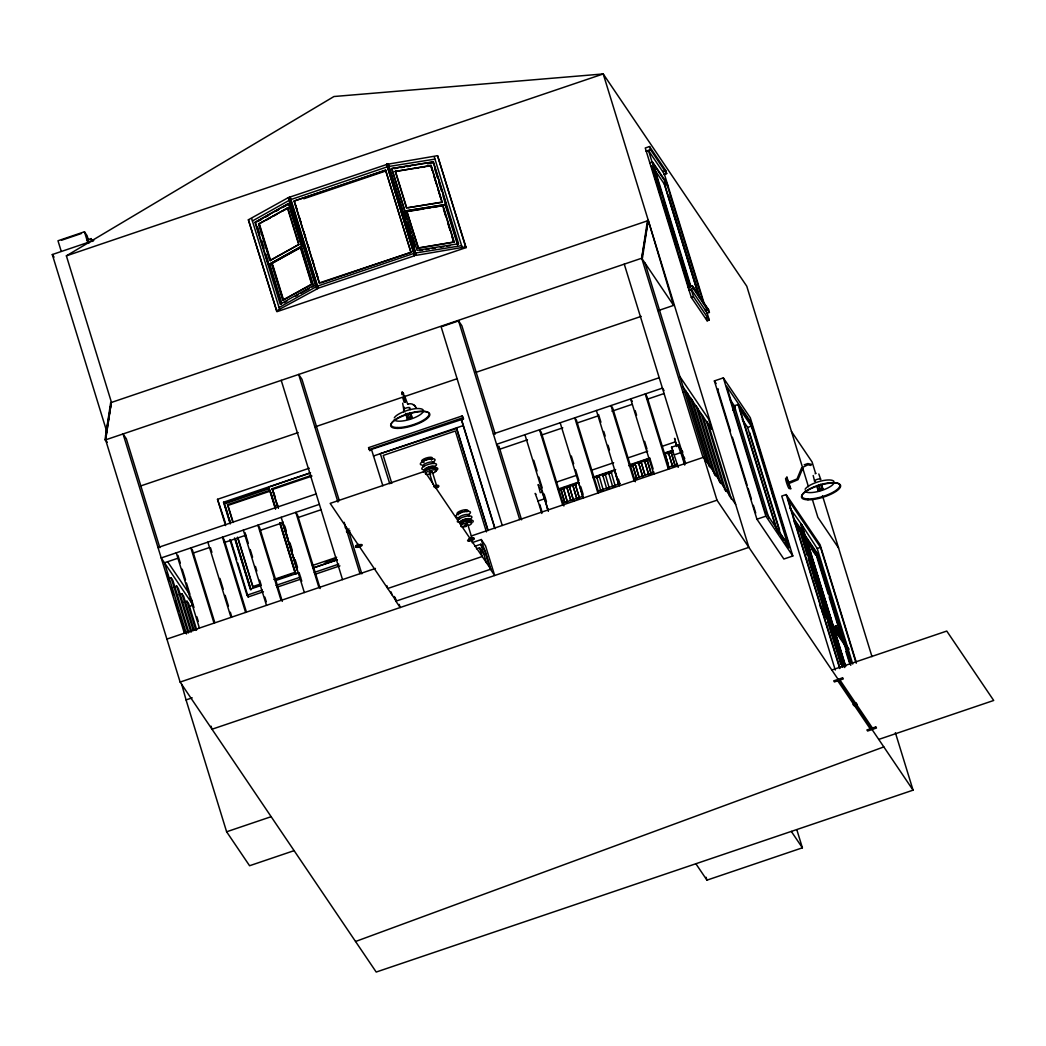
<?xml version="1.0" encoding="UTF-8"?>
<svg xmlns="http://www.w3.org/2000/svg" width="1046" height="1046" viewBox="0 0 1046 1046"><rect width="100%" height="100%" fill="white"/><g stroke="black" fill="none" stroke-linecap="round" stroke-linejoin="round"><path stroke-width="1.5" d="M813.187 475.525L814.612 481.252M432.992 484.259L429.396 472.583L431.501 471.485L432.26 471.615L436.744 486.207L434.639 487.305M432.26 471.615L431.41 472.374M466.163 525.079C461.979 525.471 469.732 522.699 466.804 524.87M467.64 524.098L472.138 538.69L470.033 539.788M808.44 486.691L746.766 286.212L603.228 73.952L333.962 96.52L66.382 255.839L111.36 402.069L105.607 439.856L180.121 682.07L376.207 972.048L913.066 790.161L895.389 732.723M647.422 220.85L641.721 258.218L703.017 457.455M111.307 402.475L105.528 439.725L107.241 442.275M105.607 435.777L111.36 402.069M316.35 288.814L414.569 255.747L386.615 164.117L388.184 163.725L416.177 255.342L465.614 246.882L466.098 247.601L276.929 311.695L248.386 219.778L288.291 197.616L316.873 289.023L276.445 310.963M414.569 255.747L386.615 164.117M402.671 403.246L403.808 409.836M405.194 402.109L403.861 397.179M801.694 467.68L797.039 478.963L788.514 482.363L788.906 483.514L797.993 479.722L802.779 468.242M407.325 419.067L409.274 417.589L412.137 417.432L410.176 418.923L407.325 419.067L405.534 413.262M818.116 490.482L820.077 489.005L822.927 488.861L820.979 490.339L818.116 490.482L816.782 486.129M395.009 171.609L431.187 165.425L442.04 202.519M432.351 163.058L433.384 161.816L458.579 243.718L417.053 250.321L391.858 168.419L433.384 161.816M427.67 166.419L431.187 165.425M442.445 202.022L406.476 207.958L395.218 171.361L430.978 165.673L442.236 202.27L408.032 207.709M404.697 211.07L446.224 204.467L433.175 162.065L391.649 168.668L404.697 211.07L446.224 204.467M418.008 248.203L454.186 242.018L442.929 205.421L433.188 207.396M453.977 242.267L442.72 205.67L406.959 211.357L418.217 247.954L454.186 242.018M803.668 466.882L807.943 464.777L811.003 465.444M252.413 220.981L289.533 200.152L316.873 289.023M257.564 221.608L261.748 219.268M265.919 216.914L268.704 215.358M275.673 211.449L278.458 209.893M282.629 207.553L288.199 204.428M270.653 260.585L269.855 260.493L258.597 223.909L288.16 207.853M266.246 220.144L270.352 217.843M273.098 216.3L277.203 213.999M282.682 210.926L286.8 208.625M269.855 260.493L299.025 244.398L270.247 260.546L258.99 223.949L287.768 207.814L298.555 242.881M268.43 264.703L301.836 245.967L288.788 203.565L255.381 222.301L268.43 264.703L302.634 246.045M301.117 247.431L271.542 263.487L282.799 300.084L283.597 300.163L272.81 265.096M282.799 300.084L312.375 284.028M284.159 302.725L286.944 301.17M295.299 296.476L298.084 294.92M300.869 293.351L309.224 288.67M312.009 287.114L314.794 285.545M279.034 307.524L316.167 286.709M359.889 545.424L357.366 545.907L359.471 544.809M469.615 539.174L472.138 538.69M804.217 464.79L807.852 463.548L811.526 464.359M288.291 197.616L386.523 164.549M355.548 941.492L883.818 746.909M89.302 242.894L87.066 235.638L84.465 231.794L57.988 240.763L61.113 250.922M61.544 240.24L81.405 233.506M86.609 240.122L91.028 238.619L92.754 241.195M106.862 431.88L52.3 254.544L93.761 240.488M66.382 255.839L603.228 73.952L748.871 547.359L212.011 729.232L211.07 726.172M290.958 199.538L387.229 166.863M411.026 252.334L319.278 282.943L294.083 201.041L385.543 170.014L411.026 252.334L321.096 282.838M294.083 201.041L385.83 170.433M303.798 198.766L384.588 171.361M414.661 255.316L416.243 254.91L388.105 164.144L437.555 155.684L466.098 247.601M663.844 174.577L666.707 173.61L665.753 170.511L649.54 146.545L645.251 147.996L688.111 287.323L692.4 285.872L708.613 309.838L709.397 312.414L706.547 313.382M646.206 151.095L650.494 149.643L666.707 173.61M646.415 151.395L648.559 150.663L664.354 174.041L704.821 305.576M649.906 162.771L652.05 162.038L667.858 185.417M317.592 286.081L413.863 253.42M662.889 171.479L665.753 170.511M653.92 168.694L664.655 184.58L666.799 183.848M495.216 434.116L461.874 325.751L458.593 320.9L441.137 326.823L502.25 525.471M688.111 287.323L688.909 289.899L693.197 288.448L709.397 312.414M689.118 290.2L691.249 289.481L707.057 312.846L709.293 320.089L707.148 320.808L691.341 297.443L688.909 289.899M691.341 297.443L693.485 296.711L709.293 320.089M140.595 485.972L298.175 432.586M315.173 426.82L457.311 378.665M475.852 372.389L641.172 316.376M658.169 310.623L673.611 305.393L648.219 220.183L641.721 258.218L673.611 305.393M704.729 309.721L707.593 308.753L707.344 307.969M705.749 310.806L708.613 309.838M371.461 449.401L369.879 450.604L368.571 447.649L462.175 415.929L462.907 417.014L463.483 418.897L371.461 449.401L382.862 485.815M225.596 525.602L217.503 499.308L309.237 468.229M369.146 449.532L462.75 417.812L463.483 418.897M230.225 523.954L223.543 502.224L310.557 472.753M275.36 508.84L268.678 487.109L310.152 473.067M269.162 488.717L224.615 503.806L223.543 502.224M277.739 507.284L272.025 488.73L311.447 475.381M227.479 504.708L269.933 490.326L270.417 491.045L227.976 505.427L227.479 504.708L232.722 521.719M272.025 488.73L272.522 489.45L311.93 476.1M373.487 455.991L463.195 425.604M487.841 529.564L456.736 428.455L380.313 453.676L389.779 483.775M157.998 547.529L316.18 493.934M493.359 433.907L659.215 377.724M319.383 504.355L161.202 557.936L193.105 605.111L188.738 606.588M178.304 558.106L164.484 562.787L186.476 633.954M193.667 552.903L209.017 547.699M224.38 542.495L245.875 535.212M259.696 530.531L282.734 522.725M298.084 517.522L321.122 509.716M527.485 439.804L499.844 449.179L496.562 444.328L662.419 388.131L664.053 390.563M541.305 435.123L562.8 427.84M576.621 423.159L598.129 415.877M611.949 411.196L631.915 404.436M647.265 399.232L664.158 393.505M714.379 380.914L723.335 377.881L750.27 417.694L792.816 555.988L783.859 559.022L756.925 519.208L714.379 380.914L716.17 383.568M683.156 392.276L686.071 391.282L709.227 466.516M718.38 389.007L717.634 389.269L730.487 431.044M434.744 486.403L436.744 486.207M168.21 578.765L171.126 577.784L172.825 580.295L188.881 632.49M173.819 587.067L176.735 586.087L178.435 588.597L191.666 631.588M752.859 429.801L750.95 423.604L738.045 404.527L734.318 405.796L768.902 518.188M179.075 594.847L181.991 593.853L183.691 596.364L194.085 630.137M732.932 410.228L735.43 409.391L731.886 404.161M184.057 602.208L186.973 601.215L188.672 603.725L196.7 629.823M556.459 482.114L576.568 475.315M592.023 470.072L613.675 462.737M627.587 458.03L647.683 451.218M661.608 446.498L675.52 441.791L676.71 445.871M312.388 565.52L336.642 557.309M237.468 537.173L252.687 586.636L260.271 584.073M273.908 579.445L295.129 572.254L295.613 572.973L280.406 523.51M325.005 562.133L335.609 558.538M252.687 586.636L253.171 587.355L257.721 585.812M277.425 579.144L291.076 574.515M260.977 585.525L250.282 589.146L234.526 537.932M276.236 580.36L299.13 572.593M312.872 567.939L337.296 559.675M298.489 572.999L295.417 574.032L279.661 522.817M313.852 567.795L336.89 559.989M678.213 467.248L671.532 447.204L678.213 445.034L682.907 452.16M558.446 488.94L578.543 482.128M593.997 476.884L615.649 469.562M629.561 464.842L649.671 458.03M663.582 453.323L672.853 450.172M558.368 489.463L560.695 488.678L561.048 489.319L564.905 502.603M567.468 502.603L563.179 487.828L566.684 486.651L570.881 500.576M573.456 500.576L569.168 485.802L572.659 484.625L576.869 498.55M579.432 498.55L575.143 483.775L578.647 482.598L578.987 483.239M593.095 477.695L596.586 476.518L596.939 477.159M603.359 490.443L599.083 475.669L602.574 474.492L602.927 475.132M605.059 473.642L608.55 472.465L608.903 473.106L605.412 474.283L605.059 473.642L609.347 488.417M615.323 486.39L611.047 471.615L614.538 470.439L614.891 471.079M628.986 465.535L632.49 464.359L636.687 478.284M638.818 476.806L634.974 463.509L638.465 462.332L642.662 476.257M644.807 474.779L640.95 461.482L644.454 460.305L648.651 474.23M651.213 474.23L646.938 459.456L649.265 458.671M669.165 468.15L664.877 453.376L668.381 452.199L672.578 466.124M675.141 466.124L670.865 451.349L673.193 450.565M229.872 539.527L247.013 595.226L262.298 590.036M276.066 585.381L300.516 577.091M314.284 572.437L338.747 564.147M558.721 490.103L561.048 489.319M563.179 487.828L563.533 488.469L567.024 487.292M570.685 486.05L573.012 485.266M629.339 466.176L631.666 465.392M642.466 461.731L644.794 460.946M646.938 459.456L647.278 460.096L649.605 459.312M666.394 453.624L668.721 452.84M560.8 489.907L563.886 488.848M566.984 487.802L570.07 486.756M573.169 485.71L576.254 484.664M596.364 477.852L599.45 476.806M602.548 475.76L605.634 474.714M608.733 473.668L611.818 472.609M631.928 465.81L635.014 464.764M638.112 463.705L641.198 462.659M644.297 461.613L647.382 460.567M667.492 453.755L672.12 452.186M742.32 419.59L747.629 427.435L751.355 426.167L787.703 544.299L776.197 527.289L739.862 409.169L751.355 426.167M247.013 595.226L248.177 596.952L263.461 591.761M277.229 587.107L300.163 579.34M315.447 574.162L339.911 565.873M535.918 494.274L535.16 493.398L537.984 501.021L544.482 498.824L548.339 511.246M674.369 454.814L680.854 452.617L684.712 465.052M562.866 503.061L582.962 496.249M598.43 491.019L620.069 483.683M633.981 478.963L654.09 472.151M668.002 467.444L677.285 464.293L678.004 466.594M166.902 639.093L375.449 568.436M471.328 535.957L703.749 457.207L735.652 504.381M472.125 542.639L481.265 539.54L485.553 545.881L494.666 575.509L490.378 569.168L481.265 539.54M474.701 546.313L480.794 544.247L485.083 550.588L490.796 569.181L395.885 601.175L394.447 596.495M476.492 548.81L479.552 547.777L483.827 554.119M180.121 682.07L716.981 500.197L913.066 790.161M856.413 662.785L820.103 544.731L786.174 494.562L781.741 496.065L835.27 670.041M294.109 850.646L249.576 865.735L226.616 831.779L186.057 699.918L192.189 697.839M756.925 519.208L765.881 516.175L792.816 555.988M790.005 508.304L801.929 524.935L845.168 665.465M801.929 524.935L817.201 548.522L852.738 664.053M799.85 530.544L801.511 529.982L827.752 615.283M842.815 666.943L801.197 531.695L800.098 532.074L807.264 555.387M817.201 548.522L820.522 547.385L856.059 662.929M816.508 555.165L818.168 554.602L851.562 663.164M850.856 663.582L817.854 556.315L816.743 556.694L828.223 593.997M826.523 613.897L827.634 613.518L830.969 618.448L829.857 618.814M829.609 619.938L828.497 620.304L831.832 625.233L832.943 624.854L829.609 619.938L827.634 613.518M830.524 622.985L831.622 622.605M832.289 624.737L831.178 625.116L821.738 611.152M226.616 831.779L271.149 816.691M835.95 625.822L834.852 626.201L836.813 632.608L840.147 637.537L841.259 637.158L839.284 630.751L835.95 625.822L837.924 632.229L841.259 637.158M833.283 627.064L834.394 626.685L835.506 628.332M833.937 629.195L835.048 628.829L848.777 649.135L847.678 649.514L833.937 629.195L806.191 539.082L817.854 556.315M838.173 631.117L839.284 630.751M836.813 632.608L837.924 632.229M831.805 670.002L946.761 631.065L993.7 700.467L878.745 739.417M695.878 863.748L706.952 880.144L802.387 847.809L797.026 830.38M388.811 166.471L434.979 159.123M394.434 168.654L397.624 168.144M400.827 167.648L404.018 167.138M407.208 166.628L410.411 166.118M427.971 163.32L431.174 162.81M427.566 163.817L430.756 163.307M415.223 168.393L418.335 167.896M421.446 167.412L424.558 166.915M423.852 208.886L406.75 211.606L418.426 247.706M426.964 208.389L430.076 207.893M419.629 250.556L422.819 250.046M426.023 249.549L429.213 249.04M432.403 248.53L435.594 248.02M440.392 247.261L443.582 246.751M446.786 246.241L449.976 245.732M415.458 253.014L461.6 245.679M405.299 401.847L404.148 402.239L402.71 397.572M430.154 472.7L429.396 472.583M816.155 473.302L815.135 473.773M258.597 223.909L259.395 223.988L270.182 259.055M671.532 447.204L672.29 448.067M409.731 409.313L410.437 409.522M402.252 393.44L401.86 392.747L402.762 392.865L403.377 395.571M791.443 431.423L812.101 461.979L815.409 472.727M707.593 308.753L693.655 287.728M838.552 547.947L817.88 517.391L812.114 498.641M729.964 399.35L735.024 406.829M820.522 547.385L788.056 499.387L839.925 668.002M793.483 518.11L801.511 529.982M818.168 554.602L805.682 536.14L833.819 627.639M794.712 520.934L800.961 530.165L826.719 613.91M806.008 537.644L817.606 554.798L850.999 663.347M794.032 521.091L801.197 531.695M794.372 522.595L800.648 531.878L826 614.277M805.642 539.265L817.292 556.498L842.645 638.897M795.614 525.445L799.196 530.74M806.884 542.103L809.565 546.077M811.369 548.732L815.841 555.361M679.939 376.665L708.56 418.975L711.764 429.396L683.143 387.072M776.603 529.851L779.192 533.669M780.904 536.219L783.48 540.024M785.206 542.573L788.645 547.659M819.58 604.797L827.19 616.029M839.677 634.504L848.777 649.135M820.234 606.928L831.178 623.089M823.66 612.825L829.661 621.716M834.996 629.6L846.162 646.101M704.651 459.887L706.298 462.306L645.003 263.069M713.947 473.393L715.647 475.904L692.504 400.67L690.805 398.16L713.477 471.864M724.303 488.848L725.989 491.345L702.847 416.112M839.964 680.057L855.785 703.448M856.622 704.677L872.442 728.068M837.754 680.815L853.575 704.206M854.399 705.435L870.22 728.827M684.79 458.436L680.292 451.78L678.03 444.995M632.346 401.403L630.646 398.905L653.789 474.139M791.312 831.413L802.387 847.809M542.403 492.065L541.658 491.202L544.482 498.824M456.736 428.455L456.37 427.919L487.946 530.584M490.796 569.181L424.65 471.367L330.17 503.374L396.316 601.189L395.362 598.09M248.386 219.778L276.458 310.152M368.571 447.649L369.879 450.604M395.885 601.175L400.173 607.517L399.219 604.405M268.678 487.109L269.162 487.828L224.132 503.087L230.342 523.262M52.3 254.544L54.052 257.133M217.503 499.308L225.335 522.686M122.97 433.815L126.344 438.784L159.842 547.712M167.543 561.637L189.901 594.69M818.822 473.982L820.626 479.212M670.865 451.349L675.062 465.287M640.95 461.482L644.728 473.943M575.143 483.775L579.353 497.713M569.168 485.802L573.796 501.217M786.265 478.637C783.859 475.329 788.606 490.116 789.547 488.652M828.393 615.95L828.014 615.153L828.171 615.911M675.324 439.817L674.513 438.339L676.697 446.537M538.952 486.024L538.141 484.533L540.324 492.744M403.9 394.172L402.043 391.884L401.847 394.538M788.514 482.363L788.906 483.514M404.475 395.597L407.731 404.253M539.579 487.724L540.154 489.515M547.398 508.304L548.117 510.592M537.984 501.021L541.841 513.455M821.594 484.494L822.927 488.861M821.659 486.665L822.548 489.567M820.574 484.272L821.908 488.626M822.496 495.752L871.985 656.64M818.73 484.651L820.077 489.005M817.161 485.422L818.508 489.776M843.599 642.009L850.777 665.321M829.177 597.109L842.095 639.08M845.913 651.514L849.26 662.406M839.493 635.393L840.147 637.537M834.394 626.685L835.048 628.829M834.773 630.738L845.756 666.407M834.407 630.803L844.933 665.008M801.105 523.706L844.815 665.792M801.864 526.687L844.606 665.648M800.543 523.889L828.89 616.016M831.295 623.821L844.737 667.544M829.661 621.481L843.494 666.459M828.628 620.121L842.945 666.642M827.425 618.944L842.252 667.126M814.167 577.065L815.592 581.72M808.218 558.499L824.013 609.805M827.831 622.239L840.749 664.21M786.174 494.562L839.703 668.538M756.663 442.17L758.088 446.812M772.366 493.228L773.805 497.87M749.603 432.613L779.584 530.087M747.629 427.435L781.101 536.232M738.045 404.527L776.132 528.308M703.762 304.02L666.328 182.305L652.626 162.052L691.04 286.892M664.406 181.873L665.714 186.136M668.59 195.497L699.316 295.377M706.259 317.919L707.148 320.808M664.655 184.58L699.225 296.946M664.302 184.057L698.833 296.306M723.335 377.881L765.881 516.175M649.54 146.545L650.494 149.643M692.4 285.872L693.197 288.448M648.559 150.663L690.465 286.892M691.249 289.481L693.485 296.711M651.802 166.406L660.431 194.478M662.353 200.714L672.905 235.01M673.859 238.135L677.22 249.04M680.096 258.401L688.726 286.46M651.449 165.896L688.896 287.624M689.379 289.18L689.615 289.951M732.396 437.228L747.145 485.187M748.099 488.286L751.433 499.112M753.342 505.31L755.722 513.037M731.468 499.308L708.312 424.075L706.625 421.564L729.768 496.798M701.147 413.601L723.819 487.305M687.771 393.793L710.443 467.497M703.749 457.207L716.981 500.197M624.266 264.141L685.561 463.378M682.175 454.565L685.025 463.823M669.152 468.621L646.951 396.46L645.251 393.95L668.394 469.183M635.17 410.62L636.596 415.223M644.624 441.334L646.977 449.009M649.814 458.213L653.122 468.961M635.367 481.761L612.695 408.058L610.995 405.56L634.151 480.794M598.56 414.543L600.927 422.231M603.764 431.436L605.176 436.038M608.014 445.256L609.426 449.858M618.395 479.042L619.82 483.644M596.39 410.503L619.533 485.736M598.678 492.496L576.477 420.335L574.777 417.825L597.92 493.058M706.063 877.241L706.952 880.144M571.312 455.991L573.679 463.666M575.562 469.811L578.869 480.559M580.765 486.704L583.119 494.379M560.172 422.78L583.315 498.014M563.912 505.976L541.24 432.273L539.553 429.762L562.696 504.996M533.721 460.253L537.029 471.001M538.912 477.146L542.22 487.894M544.116 494.026L546.483 501.701M524.935 434.705L548.091 509.951M437.555 155.684L465.614 246.882M434.26 156.795L462.319 247.994M539.775 504.512L542.155 512.226M434.626 168.615L437.424 177.702M438.823 182.252L441.621 191.326M443.02 195.877L457.965 244.463M444.968 204.062L457.547 244.96M430.782 165.922L432.181 170.498M434.064 176.591L436.404 184.214M438.287 190.32L440.628 197.942M443.452 208.965L445.792 216.587M447.675 222.693L450.015 230.316M451.898 236.409L453.297 240.985M498.929 446.197L521.575 519.81M458.593 320.9L519.705 519.561M395.427 171.113L406.685 207.709M404.318 211.697L406.646 219.268M407.587 222.301L410.843 232.892M411.771 235.925L415.04 246.529M462.175 415.929L462.75 417.812M385.543 170.014L410.738 251.916M461.534 419.564L495.111 528.701M461.168 419.015L494.771 528.269M486.403 531.891L455.363 431.004L383.215 455.441L391.805 483.383M480.794 544.247L486.508 562.826M479.552 547.777L482.232 556.498L387.739 588.506L386.837 585.603M410.79 413.078L412.137 417.432M409.771 412.843L411.104 417.197M407.94 413.222L409.274 417.589M406.371 414.007L407.705 418.361M295.6 204.964L297.025 209.605M299.404 217.333L301.313 223.504M303.693 231.231L305.589 237.416M307.969 245.143L309.394 249.785M312.244 259.055L313.669 263.684M316.52 272.954L317.945 277.595M294.371 201.46L319.566 283.361M290.252 197.21L318.298 288.408M289.716 196.988L317.775 288.186M301.183 248.922L311.97 283.989L283.204 300.124L271.947 263.527L300.32 247.353L311.577 283.95M287.362 207.762L298.62 244.359M391.126 591.944L392.028 594.847M270.064 265.004L281.701 302.856M257.578 226.93L259.905 234.5M261.775 240.554L264.102 248.124M265.959 254.191L268.286 261.762M268.796 263.396L281.374 304.281M339.309 500.694L301.967 379.293L298.685 374.442L337.95 502.08M348.893 531.826L361.824 573.862M251.694 218.653L279.753 309.851M344.173 522.307L359.981 573.679M281.23 380.352L342.526 579.589M320.168 588.545L297.495 514.854L295.796 512.344L318.938 587.577M284.774 525.942L286.186 530.544M289.964 542.835L292.331 550.51M295.168 559.715L297.522 567.403M299.418 573.535L301.784 581.21M273.673 492.339L275.098 496.994M277.007 503.204L278.445 507.859M282.734 521.823L283.688 524.922M285.127 529.59L287.99 538.899M289.428 543.554L291.808 551.32M293.717 557.518L296.11 565.285M281.191 517.286L304.334 592.52M272.522 489.45L278.223 508.003M282.498 521.915L296.763 568.292M282.485 522.739L297.234 570.658M270.888 492.601L275.647 508.055M269.933 490.326L275.634 508.879M279.91 522.791L295.129 572.254M282.302 601.372L259.63 527.681L257.944 525.17L281.086 600.404M245.026 532.623L248.333 543.371M250.229 549.516L252.583 557.191M255.42 566.409L256.832 571.011M259.67 580.216L261.082 584.832M264.86 597.109L266.285 601.725M243.326 530.113L266.482 605.346M227.976 505.427L233.206 522.438M237.952 537.892L253.171 587.355M225.57 506.918L228.054 514.815M228.917 517.783L230.447 522.582M235.598 539.514L244.764 569.142M245.627 572.11L250.504 587.774M235.115 538.795L250.87 590.009M231.048 541.253L236.762 559.819M237.704 562.918L248.177 596.952M246.359 611.858L224.158 539.697L222.458 537.186L245.601 612.42M210.494 547.712L211.907 552.327M219.935 578.425L223.243 589.173M225.138 595.318L228.446 606.065M230.329 612.198L231.754 616.813M207.853 542.129L230.996 617.375M214.77 622.566L192.569 550.392L190.869 547.882L214.012 623.128M91.028 238.619L91.917 241.534M84.465 231.794L88.047 243.404M177.964 555.348L180.317 563.023M182.213 569.168L185.521 579.915M186.463 582.988L189.771 593.736M191.653 599.868L194.02 607.556M196.857 616.761L198.269 621.363M190.359 596.181L191.732 600.639M176.264 552.837L199.407 628.071M186.973 601.215L195.942 630.385M181.991 593.853L193.327 630.699M176.735 586.087L190.908 632.15M171.126 577.784L188.136 633.052M166.824 573.09L169.191 580.778M171.073 586.911L173.44 594.586M175.323 600.731L178.631 611.479M179.585 614.551L185.247 632.974M123.062 433.933L184.358 633.17M668.381 452.199L672.656 466.974M665.648 455.494L668.224 464.359M647.278 460.096L651.135 473.393M644.454 460.305L648.729 475.08M638.465 462.332L642.754 477.107M635.746 465.627L639.171 477.447M632.49 464.359L636.766 479.133M615.31 472.557L618.735 484.363M614.538 470.439L618.827 485.2M608.55 472.465L612.838 487.227M602.574 474.492L606.863 489.253M596.586 476.518L600.875 491.28M578.647 482.598L582.936 497.36M572.659 484.625L576.947 499.387M566.684 486.651L570.541 499.949M563.533 488.469L567.39 501.766M560.695 488.678L564.552 501.975M181.703 684.293L186.057 699.918M433.593 486.233A3.439 1.046 -17.1 0 1 438.483 485.501A3.439 1.046 -17.1 0 1 435.398 487.75M426.376 470.321A4.576 1.386 -17.1 0 1 428.899 467.248M431.161 466.673A4.576 1.386 -17.1 0 1 434.025 466.987M424.009 462.633A4.576 1.386 -17.1 0 1 426.533 459.56A4.576 1.386 -17.1 0 1 431.488 460.096M430.913 473.877A5.727 1.739 -17.1 0 1 425.683 472.884A5.727 1.739 -17.1 0 1 434.495 469.732A5.727 1.739 -17.1 0 1 433.292 473.027M424.898 471.406A5.727 1.739 -17.1 0 1 431.41 468.203A5.727 1.739 -17.1 0 1 435.646 469.183M433.75 486.756A3.439 1.046 -17.1 0 1 438.64 486.024A3.439 1.046 -17.1 0 1 435.567 488.273M422.074 465.091A7.727 2.354 -17.1 0 1 422.872 461.417A7.727 2.354 -17.1 0 1 433.332 458.789A7.727 2.354 -17.1 0 1 432.534 462.45M422.832 461.914A5.701 1.739 -17.1 0 1 425.97 458.096A5.701 1.739 -17.1 0 1 432.142 458.763M423.512 469.772A7.727 2.354 -17.1 0 1 424.31 466.111A7.727 2.354 -17.1 0 1 434.77 463.47A7.727 2.354 -17.1 0 1 433.972 467.144M424.271 466.608A5.701 1.739 -17.1 0 1 427.409 462.777A5.701 1.739 -17.1 0 1 433.58 463.443M423.434 471.916A7.727 2.354 -17.1 0 1 434.613 467.614A7.727 2.354 -17.1 0 1 435.254 471.315M425.552 470.765A5.701 1.739 -17.1 0 1 428.69 466.947A5.701 1.739 -17.1 0 1 434.861 467.614M360.517 545.868A3.439 1.046 -17.1 0 1 355.627 546.6A3.439 1.046 -17.1 0 1 358.7 544.351M350.057 533.146A5.727 1.739 -17.1 0 1 349.952 530.923M348.41 530.937A5.727 1.739 -17.1 0 1 348.37 530.139M346.984 528.505A7.727 2.354 -17.1 0 1 345.625 526.478M348.266 532.676A7.727 2.354 -17.1 0 1 349.063 529.001M468.987 538.729A3.439 1.046 -17.1 0 1 473.524 537.827A3.439 1.046 -17.1 0 1 472.426 539.631M461.757 522.804A4.576 1.386 -17.1 0 1 462.227 520.633A4.576 1.386 -17.1 0 1 468.438 519.064A4.576 1.386 -17.1 0 1 467.954 521.248M458.41 514.71A4.576 1.386 -17.1 0 1 461.927 512.056M464.189 511.481A4.576 1.386 -17.1 0 1 467.052 511.782M460.881 526.491A5.727 1.739 -17.1 0 1 464.516 523.34A5.727 1.739 -17.1 0 1 471.301 522.49A5.727 1.739 -17.1 0 1 468.686 525.523M466.307 526.373A5.727 1.739 -17.1 0 1 461.979 526.909M460.292 523.902A5.727 1.739 -17.1 0 1 467.967 520.503A5.727 1.739 -17.1 0 1 470.02 522.686M457.468 517.574A7.727 2.354 -17.1 0 1 458.266 513.9A7.727 2.354 -17.1 0 1 468.726 511.272A7.727 2.354 -17.1 0 1 467.928 514.946M458.213 514.397A5.701 1.739 -17.1 0 1 461.364 510.579A5.701 1.739 -17.1 0 1 467.536 511.246M457.533 520.241A7.727 2.354 -17.1 0 1 468.726 515.94A7.727 2.354 -17.1 0 1 469.366 519.64M458.906 522.268A7.727 2.354 -17.1 0 1 457.246 521.588M459.665 519.091A5.701 1.739 -17.1 0 1 462.803 515.273A5.701 1.739 -17.1 0 1 468.974 515.94M465.915 525.707A7.727 2.354 -17.1 0 1 463.365 526.269M460.985 522.765A7.727 2.354 -17.1 0 1 470.007 520.11A7.727 2.354 -17.1 0 1 472.818 522.163M459.717 522.765A5.701 1.739 -17.1 0 1 466.908 518.738A5.701 1.739 -17.1 0 1 468.66 521.326M463.286 523.144A5.701 1.739 -17.1 0 1 460.946 523.262M815.056 481.5A3.19 0.968 -17.1 0 1 817.057 479.395A3.19 0.968 -17.1 0 1 820.613 479.617M833.871 483.304A15.311 4.655 -17.1 0 1 819.332 491.175A15.311 4.655 -17.1 0 1 805.041 491.189M805.106 489.28A15.311 4.655 -17.1 0 1 819.646 481.395A15.311 4.655 -17.1 0 1 833.923 481.395M404.266 410.071A3.19 0.968 -17.1 0 1 404.828 408.594A3.19 0.968 -17.1 0 1 408.868 407.495A3.19 0.968 -17.1 0 1 409.352 408.685M394.303 417.851A15.311 4.655 -17.1 0 1 416.975 408.568A15.311 4.655 -17.1 0 1 416.726 416.7A15.311 4.655 -17.1 0 1 394.237 419.76M413.131 404.671A6.381 6.054 -34.1 0 1 416.164 408.188M403.9 411.928A6.381 6.054 -34.1 0 1 404.397 407.221M408.123 404.083A6.381 6.054 -34.1 0 1 415.929 407.848M110.654 402.697L104.953 440.078L642.453 257.97L648.154 220.601L110.654 402.697M288.395 203.512L254.976 222.262L280.171 304.164L313.591 285.427L288.395 203.512M842.566 677.86L833.701 680.868L834.433 681.94L843.298 678.932L842.566 677.86M856.347 703.265L853.013 704.389L853.85 705.619L857.171 704.494L856.347 703.265M875.764 726.944L866.899 729.951L867.631 731.023L876.483 728.029L875.764 726.944M845.403 641.799L844.671 639.773L845.403 641.799M786.906 477.146L787.56 481.278L790.776 488.953L786.906 477.146M751.002 422.323L726.591 386.222L765.149 511.559L789.547 547.646L751.002 422.323M697.643 408.267L695.943 405.756L719.099 481.003L720.786 483.5L697.643 408.267M402.749 393.035L402.671 392.342L402.684 393.074M357.379 547.333A3.439 1.046 -17.1 0 0 362.243 545.005A3.439 1.046 -17.1 0 0 357.235 545.489A3.439 1.046 -17.1 0 0 357.379 547.333M469.301 541.096A3.439 1.046 -17.1 0 0 474.165 538.755A3.439 1.046 -17.1 0 0 469.144 539.252A3.439 1.046 -17.1 0 0 469.301 541.096M808.205 498.955A19.769 6.014 -17.1 0 0 839.454 486.939A19.769 6.014 -17.1 0 0 814.952 486.468A19.769 6.014 -17.1 0 0 808.205 498.955M807.97 499.805A20.41 6.211 -17.1 0 0 840.226 487.397A20.41 6.211 -17.1 0 0 814.952 486.913A20.41 6.211 -17.1 0 0 807.97 499.805M397.402 427.539A19.769 6.014 -17.1 0 0 428.651 415.51A19.769 6.014 -17.1 0 0 404.161 415.053A19.769 6.014 -17.1 0 0 397.402 427.539M397.179 428.389A20.41 6.211 -17.1 0 0 429.422 415.968A20.41 6.211 -17.1 0 0 404.148 415.497A20.41 6.211 -17.1 0 0 397.179 428.389"/></g></svg>
